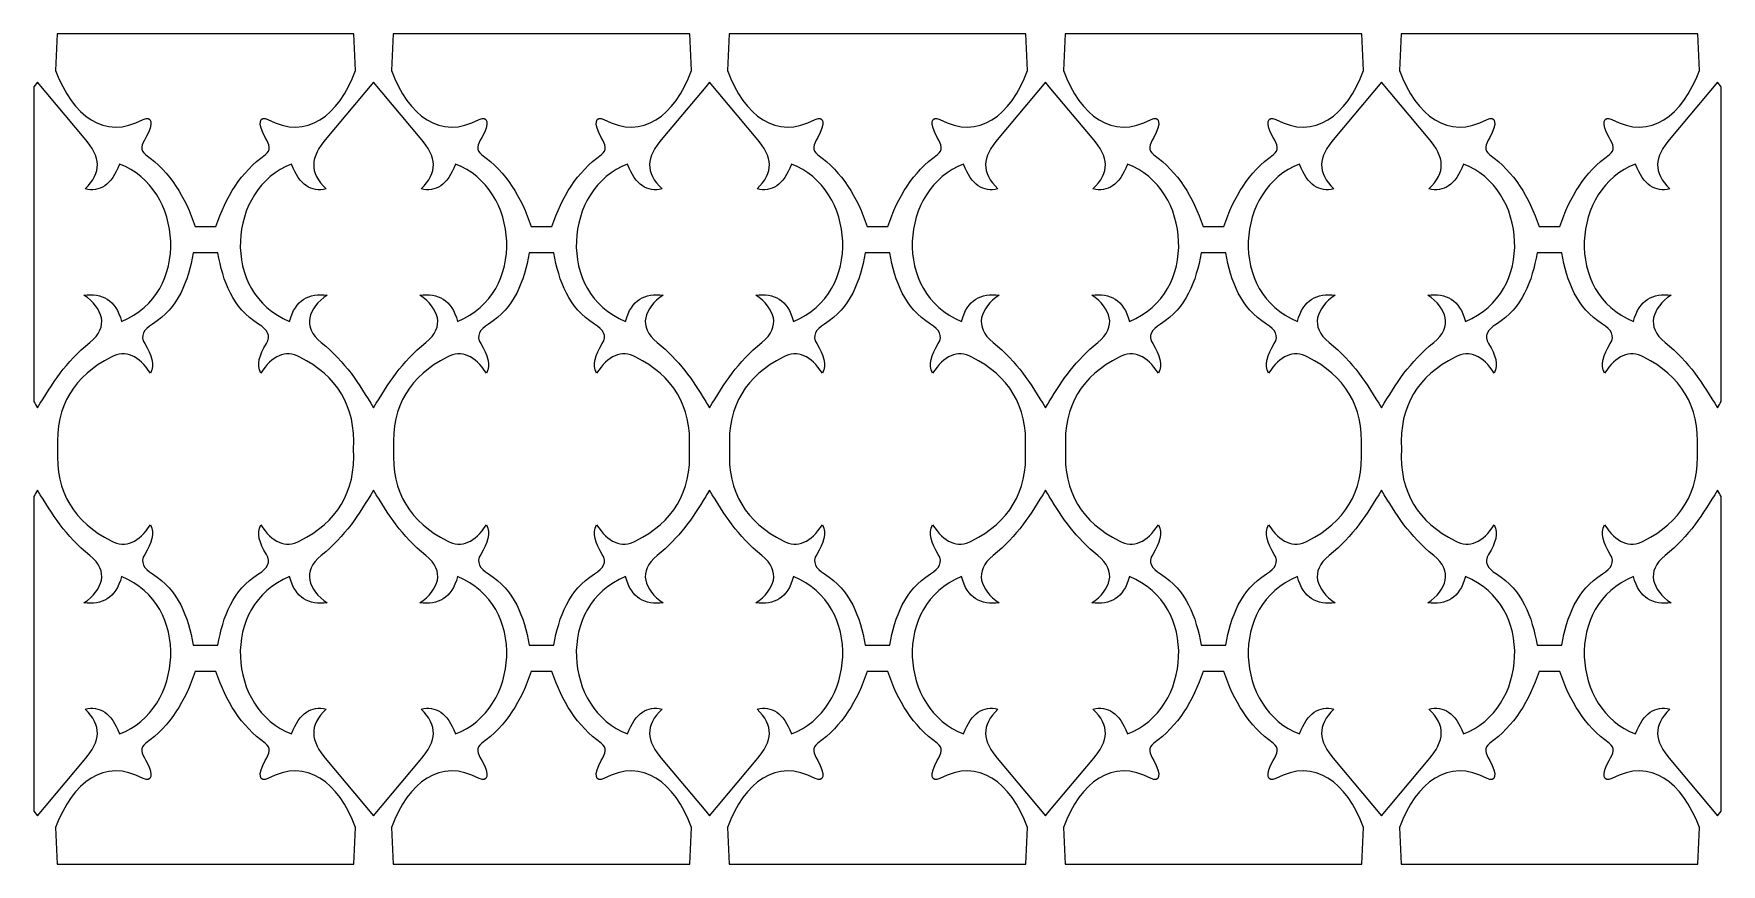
# Model space of a CAD drawing. Header units: millimetres. Extents: x -1200 to 1200, y -590 to 590.
import ezdxf

# ---------------------------------------------------------------- set-up
doc = ezdxf.new("R2010")
doc.units = ezdxf.units.MM
doc.header["$MEASUREMENT"] = 0
doc.layers.add('Layer 1', color=7, linetype='Continuous')

msp = doc.modelspace()

# ---------------------------------------------------------------- linework, layer by layer
at = {"layer": 'Layer 1', "color": 250, "lineweight": 20}
for points, knots in [([(-1168.9674, 537.7233), (-1168.9674, 537.7233), (-1166.8024, 589.9735), (-1166.8024, 589.9735), (-1166.8024, 589.9735), (-744.6057, 589.9735), (-744.6057, 589.9735), (-744.6057, 589.9735), (-742.4408, 537.7233), (-742.4408, 537.7233), (-766.7516, 473.0365), (-811.3668, 438.5594), (-867.0276, 468.0297), (-878.9623, 474.3487), (-882.4366, 462.7034), (-870.6919, 442.6865), (-864.8278, 432.6924), (-861.8279, 424.4429), (-870.6919, 418.1353), (-905.3791, 393.452), (-926.8335, 358.1604), (-941.0468, 315.9708), (-941.0468, 315.9708), (-955.7041, 315.9708), (-955.7041, 315.9708), (-955.7041, 315.9708), (-970.3613, 315.9708), (-970.3613, 315.9708), (-984.5746, 358.1604), (-1006.029, 393.452), (-1040.7162, 418.1353), (-1049.5802, 424.4429), (-1046.5803, 432.6924), (-1040.7162, 442.6865), (-1028.9715, 462.7034), (-1032.4458, 474.3487), (-1044.3806, 468.0297), (-1100.0414, 438.5594), (-1144.6566, 473.0365), (-1168.9674, 537.7233)], [0, 0, 0, 0, 0.076923077, 0.076923077, 0.076923077, 0.153846154, 0.153846154, 0.153846154, 0.230769231, 0.230769231, 0.230769231, 0.307692308, 0.307692308, 0.307692308, 0.384615385, 0.384615385, 0.384615385, 0.461538462, 0.461538462, 0.461538462, 0.538461538, 0.538461538, 0.538461538, 0.615384615, 0.615384615, 0.615384615, 0.692307692, 0.692307692, 0.692307692, 0.769230769, 0.769230769, 0.769230769, 0.846153846, 0.846153846, 0.846153846, 0.923076923, 0.923076923, 0.923076923, 1, 1, 1, 1]), ([(-691.1403, 537.7233), (-691.1403, 537.7233), (-688.9754, 589.9735), (-688.9754, 589.9735), (-688.9754, 589.9735), (-266.7787, 589.9735), (-266.7787, 589.9735), (-266.7787, 589.9735), (-264.6137, 537.7233), (-264.6137, 537.7233), (-288.9245, 473.0365), (-333.5397, 438.5594), (-389.2005, 468.0297), (-401.1353, 474.3487), (-404.6095, 462.7034), (-392.8649, 442.6865), (-387.0008, 432.6924), (-384.0009, 424.4429), (-392.8649, 418.1353), (-427.5521, 393.452), (-449.0064, 358.1604), (-463.2198, 315.9708), (-463.2198, 315.9708), (-477.877, 315.9708), (-477.877, 315.9708), (-477.877, 315.9708), (-492.5343, 315.9708), (-492.5343, 315.9708), (-506.7476, 358.1604), (-528.202, 393.452), (-562.8892, 418.1353), (-571.7531, 424.4429), (-568.7532, 432.6924), (-562.8892, 442.6865), (-551.1445, 462.7034), (-554.6187, 474.3487), (-566.5535, 468.0297), (-622.2143, 438.5594), (-666.8295, 473.0365), (-691.1403, 537.7233)], [0, 0, 0, 0, 0.076923077, 0.076923077, 0.076923077, 0.153846154, 0.153846154, 0.153846154, 0.230769231, 0.230769231, 0.230769231, 0.307692308, 0.307692308, 0.307692308, 0.384615385, 0.384615385, 0.384615385, 0.461538462, 0.461538462, 0.461538462, 0.538461538, 0.538461538, 0.538461538, 0.615384615, 0.615384615, 0.615384615, 0.692307692, 0.692307692, 0.692307692, 0.769230769, 0.769230769, 0.769230769, 0.846153846, 0.846153846, 0.846153846, 0.923076923, 0.923076923, 0.923076923, 1, 1, 1, 1]), ([(-213.3133, 537.7233), (-213.3133, 537.7233), (-211.1484, 589.9735), (-211.1484, 589.9735), (-211.1484, 589.9735), (211.0484, 589.9735), (211.0484, 589.9735), (211.0484, 589.9735), (213.2133, 537.7233), (213.2133, 537.7233), (188.9025, 473.0365), (144.2873, 438.5594), (88.6265, 468.0297), (76.6918, 474.3487), (73.2175, 462.7034), (84.9622, 442.6865), (90.8263, 432.6924), (93.8262, 424.4429), (84.9622, 418.1353), (50.275, 393.452), (28.8206, 358.1604), (14.6073, 315.9708), (14.6073, 315.9708), (-0.05, 315.9708), (-0.05, 315.9708), (-0.05, 315.9708), (-14.7073, 315.9708), (-14.7073, 315.9708), (-28.9205, 358.1604), (-50.375, 393.452), (-85.0622, 418.1353), (-93.9261, 424.4429), (-90.9262, 432.6924), (-85.0622, 442.6865), (-73.3174, 462.7034), (-76.7917, 474.3487), (-88.7265, 468.0297), (-144.3873, 438.5594), (-189.0025, 473.0365), (-213.3133, 537.7233)], [0, 0, 0, 0, 0.076923077, 0.076923077, 0.076923077, 0.153846154, 0.153846154, 0.153846154, 0.230769231, 0.230769231, 0.230769231, 0.307692308, 0.307692308, 0.307692308, 0.384615385, 0.384615385, 0.384615385, 0.461538462, 0.461538462, 0.461538462, 0.538461538, 0.538461538, 0.538461538, 0.615384615, 0.615384615, 0.615384615, 0.692307692, 0.692307692, 0.692307692, 0.769230769, 0.769230769, 0.769230769, 0.846153846, 0.846153846, 0.846153846, 0.923076923, 0.923076923, 0.923076923, 1, 1, 1, 1]), ([(264.5137, 537.7233), (264.5137, 537.7233), (266.6787, 589.9735), (266.6787, 589.9735), (266.6787, 589.9735), (688.8754, 589.9735), (688.8754, 589.9735), (688.8754, 589.9735), (691.0403, 537.7233), (691.0403, 537.7233), (666.7295, 473.0365), (622.1143, 438.5594), (566.4536, 468.0297), (554.5187, 474.3487), (551.0445, 462.7034), (562.7892, 442.6865), (568.6533, 432.6924), (571.6531, 424.4429), (562.7892, 418.1353), (528.102, 393.452), (506.6476, 358.1604), (492.4343, 315.9708), (492.4343, 315.9708), (477.777, 315.9708), (477.777, 315.9708), (477.777, 315.9708), (463.1198, 315.9708), (463.1198, 315.9708), (448.9064, 358.1604), (427.4521, 393.452), (392.7649, 418.1353), (383.9009, 424.4429), (386.9008, 432.6924), (392.7649, 442.6865), (404.5096, 462.7034), (401.0353, 474.3487), (389.1006, 468.0297), (333.4398, 438.5594), (288.8246, 473.0365), (264.5137, 537.7233)], [0, 0, 0, 0, 0.076923077, 0.076923077, 0.076923077, 0.153846154, 0.153846154, 0.153846154, 0.230769231, 0.230769231, 0.230769231, 0.307692308, 0.307692308, 0.307692308, 0.384615385, 0.384615385, 0.384615385, 0.461538462, 0.461538462, 0.461538462, 0.538461538, 0.538461538, 0.538461538, 0.615384615, 0.615384615, 0.615384615, 0.692307692, 0.692307692, 0.692307692, 0.769230769, 0.769230769, 0.769230769, 0.846153846, 0.846153846, 0.846153846, 0.923076923, 0.923076923, 0.923076923, 1, 1, 1, 1]), ([(742.3408, 537.7233), (742.3408, 537.7233), (744.5057, 589.9735), (744.5057, 589.9735), (744.5057, 589.9735), (1166.7025, 589.9735), (1166.7025, 589.9735), (1166.7025, 589.9735), (1168.8674, 537.7233), (1168.8674, 537.7233), (1144.5566, 473.0365), (1099.9414, 438.5594), (1044.2806, 468.0297), (1032.3458, 474.3487), (1028.8715, 462.7034), (1040.6163, 442.6865), (1046.4803, 432.6924), (1049.4802, 424.4429), (1040.6163, 418.1353), (1005.9291, 393.452), (984.4746, 358.1604), (970.2614, 315.9708), (970.2614, 315.9708), (955.6041, 315.9708), (955.6041, 315.9708), (955.6041, 315.9708), (940.9468, 315.9708), (940.9468, 315.9708), (926.7335, 358.1604), (905.2791, 393.452), (870.5919, 418.1353), (861.7279, 424.4429), (864.7278, 432.6924), (870.5919, 442.6865), (882.3366, 462.7034), (878.8623, 474.3487), (866.9276, 468.0297), (811.2668, 438.5594), (766.6516, 473.0365), (742.3408, 537.7233)], [0, 0, 0, 0, 0.076923077, 0.076923077, 0.076923077, 0.153846154, 0.153846154, 0.153846154, 0.230769231, 0.230769231, 0.230769231, 0.307692308, 0.307692308, 0.307692308, 0.384615385, 0.384615385, 0.384615385, 0.461538462, 0.461538462, 0.461538462, 0.538461538, 0.538461538, 0.538461538, 0.615384615, 0.615384615, 0.615384615, 0.692307692, 0.692307692, 0.692307692, 0.769230769, 0.769230769, 0.769230769, 0.846153846, 0.846153846, 0.846153846, 0.923076923, 0.923076923, 0.923076923, 1, 1, 1, 1]), ([(-1194.6176, 521.021), (-1194.6176, 521.021), (-1128.19, 442.139), (-1128.19, 442.139), (-1103.9448, 413.3481), (-1102.8943, 393.6596), (-1127.0495, 369.4197), (-1106.3689, 364.8884), (-1089.4685, 374.4682), (-1078.0923, 404.6718), (-986.8776, 370.7938), (-975.93, 220.7533), (-1075.1608, 181.3353), (-1083.5355, 212.5717), (-1102.99, 221.7516), (-1128.6599, 218.5581), (-1101.7932, 200.1628), (-1092.1458, 173.7685), (-1120.229, 151.2403), (-1154.9591, 123.3801), (-1173.5835, 93.3322), (-1194.6176, 58.5794), (-1196.4427, 61.5948), (-1198.2491, 64.5737), (-1200.05, 67.5198), (-1200.05, 67.5198), (-1200.05, 514.5701), (-1200.05, 514.5701), (-1200.05, 514.5701), (-1194.6176, 521.021), (-1194.6176, 521.021)], [0, 0, 0, 0, 0.1, 0.1, 0.1, 0.2, 0.2, 0.2, 0.3, 0.3, 0.3, 0.4, 0.4, 0.4, 0.5, 0.5, 0.5, 0.6, 0.6, 0.6, 0.7, 0.7, 0.7, 0.8, 0.8, 0.8, 0.9, 0.9, 0.9, 1, 1, 1, 1]), ([(-836.2473, 181.3353), (-935.4781, 220.7533), (-924.5306, 370.7938), (-833.3158, 404.6718), (-821.9397, 374.4682), (-805.0392, 364.8884), (-784.3587, 369.4197), (-808.5139, 393.6596), (-807.4634, 413.3481), (-783.2181, 442.139), (-783.2181, 442.139), (-716.7905, 521.021), (-716.7905, 521.021), (-716.7905, 521.021), (-650.3629, 442.139), (-650.3629, 442.139), (-626.1177, 413.3481), (-625.0672, 393.6596), (-649.2224, 369.4197), (-628.5419, 364.8884), (-611.6414, 374.4682), (-600.2653, 404.6718), (-509.0505, 370.7938), (-498.103, 220.7533), (-597.3338, 181.3353), (-605.7085, 212.5717), (-625.163, 221.7516), (-650.8328, 218.5581), (-623.9662, 200.1628), (-614.3188, 173.7685), (-642.402, 151.2403), (-677.132, 123.3801), (-695.7565, 93.3322), (-716.7905, 58.5794), (-737.8247, 93.3322), (-756.4491, 123.3801), (-791.1791, 151.2403), (-819.2623, 173.7685), (-809.6149, 200.1628), (-782.7483, 218.5581), (-808.4181, 221.7516), (-827.8726, 212.5717), (-836.2473, 181.3353)], [0, 0, 0, 0, 0.071428571, 0.071428571, 0.071428571, 0.142857143, 0.142857143, 0.142857143, 0.214285714, 0.214285714, 0.214285714, 0.285714286, 0.285714286, 0.285714286, 0.357142857, 0.357142857, 0.357142857, 0.428571429, 0.428571429, 0.428571429, 0.5, 0.5, 0.5, 0.571428571, 0.571428571, 0.571428571, 0.642857143, 0.642857143, 0.642857143, 0.714285714, 0.714285714, 0.714285714, 0.785714286, 0.785714286, 0.785714286, 0.857142857, 0.857142857, 0.857142857, 0.928571429, 0.928571429, 0.928571429, 1, 1, 1, 1]), ([(-358.4202, 181.3353), (-457.6511, 220.7533), (-446.7035, 370.7938), (-355.4888, 404.6718), (-344.1126, 374.4682), (-327.2122, 364.8884), (-306.5316, 369.4197), (-330.6868, 393.6596), (-329.6363, 413.3481), (-305.3911, 442.139), (-305.3911, 442.139), (-244.3959, 514.5701), (-244.3959, 514.5701), (-244.3959, 514.5701), (-238.9635, 521.021), (-238.9635, 521.021), (-238.9635, 521.021), (-172.5359, 442.139), (-172.5359, 442.139), (-148.2907, 413.3481), (-147.2401, 393.6596), (-171.3954, 369.4197), (-150.7148, 364.8884), (-133.8144, 374.4682), (-122.4382, 404.6718), (-31.2235, 370.7938), (-20.276, 220.7533), (-119.5067, 181.3353), (-127.8814, 212.5717), (-147.3359, 221.7516), (-173.0058, 218.5581), (-146.1391, 200.1628), (-136.4917, 173.7685), (-164.575, 151.2403), (-199.305, 123.3801), (-217.9294, 93.3322), (-238.9635, 58.5794), (-240.7886, 61.5948), (-242.5951, 64.5737), (-244.3959, 67.5203), (-263.3505, 98.5297), (-281.6352, 125.7972), (-313.352, 151.2403), (-341.4352, 173.7685), (-331.7879, 200.1628), (-304.9212, 218.5581), (-330.591, 221.7516), (-350.0456, 212.5717), (-358.4202, 181.3353)], [0, 0, 0, 0, 0.0625, 0.0625, 0.0625, 0.125, 0.125, 0.125, 0.1875, 0.1875, 0.1875, 0.25, 0.25, 0.25, 0.3125, 0.3125, 0.3125, 0.375, 0.375, 0.375, 0.4375, 0.4375, 0.4375, 0.5, 0.5, 0.5, 0.5625, 0.5625, 0.5625, 0.625, 0.625, 0.625, 0.6875, 0.6875, 0.6875, 0.75, 0.75, 0.75, 0.8125, 0.8125, 0.8125, 0.875, 0.875, 0.875, 0.9375, 0.9375, 0.9375, 1, 1, 1, 1]), ([(172.436, 442.139), (172.436, 442.139), (238.8636, 521.021), (238.8636, 521.021), (238.8636, 521.021), (244.2959, 514.5701), (244.2959, 514.5701), (244.2959, 514.5701), (305.2911, 442.139), (305.2911, 442.139), (329.5363, 413.3481), (330.5868, 393.6596), (306.4317, 369.4197), (327.1122, 364.8884), (344.0126, 374.4682), (355.3888, 404.6718), (446.6035, 370.7938), (457.5511, 220.7533), (358.3203, 181.3353), (349.9456, 212.5717), (330.4911, 221.7516), (304.8212, 218.5581), (331.6879, 200.1628), (341.3352, 173.7685), (313.252, 151.2403), (281.5352, 125.7972), (263.2505, 98.5297), (244.2959, 67.5198), (242.4951, 64.5737), (240.6886, 61.5948), (238.8636, 58.5794), (217.8294, 93.3322), (199.205, 123.3801), (164.475, 151.2403), (136.3918, 173.7685), (146.0392, 200.1628), (172.9058, 218.5581), (147.236, 221.7516), (127.7815, 212.5717), (119.4068, 181.3353), (20.176, 220.7533), (31.1235, 370.7938), (122.3382, 404.6718), (133.7144, 374.4682), (150.6149, 364.8884), (171.2954, 369.4197), (147.1402, 393.6596), (148.1907, 413.3481), (172.436, 442.139)], [0, 0, 0, 0, 0.0625, 0.0625, 0.0625, 0.125, 0.125, 0.125, 0.1875, 0.1875, 0.1875, 0.25, 0.25, 0.25, 0.3125, 0.3125, 0.3125, 0.375, 0.375, 0.375, 0.4375, 0.4375, 0.4375, 0.5, 0.5, 0.5, 0.5625, 0.5625, 0.5625, 0.625, 0.625, 0.625, 0.6875, 0.6875, 0.6875, 0.75, 0.75, 0.75, 0.8125, 0.8125, 0.8125, 0.875, 0.875, 0.875, 0.9375, 0.9375, 0.9375, 1, 1, 1, 1]), ([(597.2338, 181.3353), (498.003, 220.7533), (508.9505, 370.7938), (600.1653, 404.6718), (611.5415, 374.4682), (628.4419, 364.8884), (649.1224, 369.4197), (624.9672, 393.6596), (626.0177, 413.3481), (650.263, 442.139), (650.263, 442.139), (716.6905, 521.021), (716.6905, 521.021), (716.6905, 521.021), (783.1181, 442.139), (783.1181, 442.139), (807.3634, 413.3481), (808.4139, 393.6596), (784.2587, 369.4197), (804.9392, 364.8884), (821.8397, 374.4682), (833.2159, 404.6718), (924.4306, 370.7938), (935.3781, 220.7533), (836.1473, 181.3353), (827.7726, 212.5717), (808.3181, 221.7516), (782.6483, 218.5581), (809.5149, 200.1628), (819.1623, 173.7685), (791.0791, 151.2403), (756.3491, 123.3801), (737.7247, 93.3322), (716.6905, 58.5794), (695.6565, 93.3322), (677.0321, 123.3801), (642.302, 151.2403), (614.2188, 173.7685), (623.8662, 200.1628), (650.7329, 218.5581), (625.063, 221.7516), (605.6085, 212.5717), (597.2338, 181.3353)], [0, 0, 0, 0, 0.071428571, 0.071428571, 0.071428571, 0.142857143, 0.142857143, 0.142857143, 0.214285714, 0.214285714, 0.214285714, 0.285714286, 0.285714286, 0.285714286, 0.357142857, 0.357142857, 0.357142857, 0.428571429, 0.428571429, 0.428571429, 0.5, 0.5, 0.5, 0.571428571, 0.571428571, 0.571428571, 0.642857143, 0.642857143, 0.642857143, 0.714285714, 0.714285714, 0.714285714, 0.785714286, 0.785714286, 0.785714286, 0.857142857, 0.857142857, 0.857142857, 0.928571429, 0.928571429, 0.928571429, 1, 1, 1, 1]), ([(1128.09, 442.139), (1128.09, 442.139), (1194.5176, 521.021), (1194.5176, 521.021), (1194.5176, 521.021), (1199.95, 514.5701), (1199.95, 514.5701), (1199.95, 514.5701), (1199.95, 67.5198), (1199.95, 67.5198), (1198.1491, 64.5737), (1196.3427, 61.5948), (1194.5176, 58.5794), (1173.4835, 93.3322), (1154.8591, 123.3801), (1120.1291, 151.2403), (1092.0458, 173.7685), (1101.6932, 200.1628), (1128.5599, 218.5581), (1102.89, 221.7516), (1083.4355, 212.5717), (1075.0608, 181.3353), (975.8301, 220.7533), (986.7776, 370.7938), (1077.9923, 404.6718), (1089.3685, 374.4682), (1106.2689, 364.8884), (1126.9495, 369.4197), (1102.7943, 393.6596), (1103.8448, 413.3481), (1128.09, 442.139)], [0, 0, 0, 0, 0.1, 0.1, 0.1, 0.2, 0.2, 0.2, 0.3, 0.3, 0.3, 0.4, 0.4, 0.4, 0.5, 0.5, 0.5, 0.6, 0.6, 0.6, 0.7, 0.7, 0.7, 0.8, 0.8, 0.8, 0.9, 0.9, 0.9, 1, 1, 1, 1]), ([(-1031.189, 177.3754), (-994.2242, 200.5873), (-980.3075, 238.3198), (-973.2928, 278.748), (-973.2928, 278.748), (-955.7041, 278.748), (-955.7041, 278.748), (-955.7041, 278.748), (-938.1153, 278.748), (-938.1153, 278.748), (-931.1007, 238.3198), (-917.1839, 200.5873), (-880.2191, 177.3754), (-867.735, 169.5361), (-862.266, 161.1633), (-869.2262, 149.6564), (-878.9942, 133.5073), (-883.7798, 120.1071), (-877.2877, 107.6818), (-860.9596, 132.7507), (-842.3367, 141.2568), (-821.5901, 130.649), (-769.4865, 104.0083), (-741.5982, 61.7881), (-745.3722, -0.0266), (-741.5982, -61.8414), (-769.4865, -104.0616), (-821.5901, -130.7023), (-842.3367, -141.31), (-860.9596, -132.8039), (-877.2877, -107.735), (-883.7798, -120.1604), (-878.9942, -133.5606), (-869.2262, -149.7096), (-862.266, -161.2165), (-867.735, -169.5893), (-880.2191, -177.4287), (-917.1839, -200.6406), (-931.1007, -238.3731), (-938.1153, -278.8013), (-938.1153, -278.8013), (-955.7041, -278.8013), (-955.7041, -278.8013), (-955.7041, -278.8013), (-973.2928, -278.8013), (-973.2928, -278.8013), (-980.3075, -238.3731), (-994.2242, -200.6406), (-1031.189, -177.4287), (-1043.6731, -169.5893), (-1049.1421, -161.2165), (-1042.1819, -149.7096), (-1032.4139, -133.5606), (-1027.6283, -120.1604), (-1034.1205, -107.735), (-1050.4485, -132.8039), (-1069.0714, -141.31), (-1089.8181, -130.7023), (-1141.9216, -104.0616), (-1169.81, -61.8414), (-1166.0359, -0.0266), (-1169.81, 61.7881), (-1141.9216, 104.0083), (-1089.8181, 130.649), (-1069.0714, 141.2568), (-1050.4485, 132.7507), (-1034.1205, 107.6818), (-1027.6283, 120.1071), (-1032.4139, 133.5073), (-1042.1819, 149.6564), (-1049.1421, 161.1633), (-1043.6731, 169.5361), (-1031.189, 177.3754)], [0, 0, 0, 0, 0.041666667, 0.041666667, 0.041666667, 0.083333333, 0.083333333, 0.083333333, 0.125, 0.125, 0.125, 0.166666667, 0.166666667, 0.166666667, 0.208333333, 0.208333333, 0.208333333, 0.25, 0.25, 0.25, 0.291666667, 0.291666667, 0.291666667, 0.333333333, 0.333333333, 0.333333333, 0.375, 0.375, 0.375, 0.416666667, 0.416666667, 0.416666667, 0.458333333, 0.458333333, 0.458333333, 0.5, 0.5, 0.5, 0.541666667, 0.541666667, 0.541666667, 0.583333333, 0.583333333, 0.583333333, 0.625, 0.625, 0.625, 0.666666667, 0.666666667, 0.666666667, 0.708333333, 0.708333333, 0.708333333, 0.75, 0.75, 0.75, 0.791666667, 0.791666667, 0.791666667, 0.833333333, 0.833333333, 0.833333333, 0.875, 0.875, 0.875, 0.916666667, 0.916666667, 0.916666667, 0.958333333, 0.958333333, 0.958333333, 1, 1, 1, 1]), ([(-611.9911, -130.7023), (-664.0945, -104.0616), (-691.9829, -61.8414), (-688.2089, -0.0266), (-691.9829, 61.7881), (-664.0945, 104.0083), (-611.9911, 130.649), (-591.2444, 141.2568), (-572.6215, 132.7507), (-556.2934, 107.6818), (-549.8013, 120.1071), (-554.5869, 133.5073), (-564.3549, 149.6564), (-571.3151, 161.1633), (-565.846, 169.5361), (-553.362, 177.3754), (-516.3972, 200.5873), (-502.4804, 238.3198), (-495.4657, 278.748), (-495.4657, 278.748), (-477.877, 278.748), (-477.877, 278.748), (-477.877, 278.748), (-460.2883, 278.748), (-460.2883, 278.748), (-453.2736, 238.3198), (-439.3568, 200.5873), (-402.392, 177.3754), (-389.908, 169.5361), (-384.439, 161.1633), (-391.3991, 149.6564), (-401.1671, 133.5073), (-405.9528, 120.1071), (-399.4606, 107.6818), (-383.1326, 132.7507), (-364.5097, 141.2568), (-343.763, 130.649), (-291.6595, 104.0083), (-263.7712, 61.7881), (-267.5452, -0.0266), (-263.7712, -61.8414), (-291.6595, -104.0616), (-343.763, -130.7023), (-364.5097, -141.31), (-383.1326, -132.8039), (-399.4606, -107.735), (-405.9528, -120.1604), (-401.1671, -133.5606), (-391.3991, -149.7096), (-384.439, -161.2165), (-389.908, -169.5893), (-402.392, -177.4287), (-439.3568, -200.6406), (-453.2736, -238.3731), (-460.2883, -278.8013), (-460.2883, -278.8013), (-477.877, -278.8013), (-477.877, -278.8013), (-477.877, -278.8013), (-495.4657, -278.8013), (-495.4657, -278.8013), (-502.4804, -238.3731), (-516.3972, -200.6406), (-553.362, -177.4287), (-565.846, -169.5893), (-571.3151, -161.2165), (-564.3549, -149.7096), (-554.5869, -133.5606), (-549.8013, -120.1604), (-556.2934, -107.735), (-572.6215, -132.8039), (-591.2444, -141.31), (-611.9911, -130.7023)], [0, 0, 0, 0, 0.041666667, 0.041666667, 0.041666667, 0.083333333, 0.083333333, 0.083333333, 0.125, 0.125, 0.125, 0.166666667, 0.166666667, 0.166666667, 0.208333333, 0.208333333, 0.208333333, 0.25, 0.25, 0.25, 0.291666667, 0.291666667, 0.291666667, 0.333333333, 0.333333333, 0.333333333, 0.375, 0.375, 0.375, 0.416666667, 0.416666667, 0.416666667, 0.458333333, 0.458333333, 0.458333333, 0.5, 0.5, 0.5, 0.541666667, 0.541666667, 0.541666667, 0.583333333, 0.583333333, 0.583333333, 0.625, 0.625, 0.625, 0.666666667, 0.666666667, 0.666666667, 0.708333333, 0.708333333, 0.708333333, 0.75, 0.75, 0.75, 0.791666667, 0.791666667, 0.791666667, 0.833333333, 0.833333333, 0.833333333, 0.875, 0.875, 0.875, 0.916666667, 0.916666667, 0.916666667, 0.958333333, 0.958333333, 0.958333333, 1, 1, 1, 1]), ([(-86.5279, 149.6564), (-93.4881, 161.1633), (-88.019, 169.5361), (-75.5349, 177.3754), (-38.5702, 200.5873), (-24.6534, 238.3198), (-17.6387, 278.748), (-17.6387, 278.748), (-0.05, 278.748), (-0.05, 278.748), (-0.05, 278.748), (17.5388, 278.748), (17.5388, 278.748), (24.5534, 238.3198), (38.4702, 200.5873), (75.435, 177.3754), (87.919, 169.5361), (93.3881, 161.1633), (86.4279, 149.6564), (76.6599, 133.5073), (71.8743, 120.1071), (78.3664, 107.6818), (94.6944, 132.7507), (113.3174, 141.2568), (134.0641, 130.649), (186.1676, 104.0083), (214.0559, 61.7881), (210.2819, -0.0266), (214.0559, -61.8414), (186.1676, -104.0616), (134.0641, -130.7023), (113.3174, -141.31), (94.6944, -132.8039), (78.3664, -107.735), (71.8743, -120.1604), (76.6599, -133.5606), (86.4279, -149.7096), (93.3881, -161.2165), (87.919, -169.5893), (75.435, -177.4287), (38.4702, -200.6406), (24.5534, -238.3731), (17.5388, -278.8013), (17.5388, -278.8013), (-0.05, -278.8013), (-0.05, -278.8013), (-0.05, -278.8013), (-17.6387, -278.8013), (-17.6387, -278.8013), (-24.6534, -238.3731), (-38.5702, -200.6406), (-75.5349, -177.4287), (-88.019, -169.5893), (-93.4881, -161.2165), (-86.5279, -149.7096), (-76.7599, -133.5606), (-71.9742, -120.1604), (-78.4664, -107.735), (-94.7944, -132.8039), (-113.4174, -141.31), (-134.164, -130.7023), (-186.2675, -104.0616), (-214.1558, -61.8414), (-210.3818, -0.0266), (-214.1558, 61.7881), (-186.2675, 104.0083), (-134.164, 130.649), (-113.4174, 141.2568), (-94.7944, 132.7507), (-78.4664, 107.6818), (-71.9742, 120.1071), (-76.7599, 133.5073), (-86.5279, 149.6564)], [0, 0, 0, 0, 0.041666667, 0.041666667, 0.041666667, 0.083333333, 0.083333333, 0.083333333, 0.125, 0.125, 0.125, 0.166666667, 0.166666667, 0.166666667, 0.208333333, 0.208333333, 0.208333333, 0.25, 0.25, 0.25, 0.291666667, 0.291666667, 0.291666667, 0.333333333, 0.333333333, 0.333333333, 0.375, 0.375, 0.375, 0.416666667, 0.416666667, 0.416666667, 0.458333333, 0.458333333, 0.458333333, 0.5, 0.5, 0.5, 0.541666667, 0.541666667, 0.541666667, 0.583333333, 0.583333333, 0.583333333, 0.625, 0.625, 0.625, 0.666666667, 0.666666667, 0.666666667, 0.708333333, 0.708333333, 0.708333333, 0.75, 0.75, 0.75, 0.791666667, 0.791666667, 0.791666667, 0.833333333, 0.833333333, 0.833333333, 0.875, 0.875, 0.875, 0.916666667, 0.916666667, 0.916666667, 0.958333333, 0.958333333, 0.958333333, 1, 1, 1, 1]), ([(399.3607, 107.6818), (405.8528, 120.1071), (401.0671, 133.5073), (391.2991, 149.6564), (384.339, 161.1633), (389.808, 169.5361), (402.2921, 177.3754), (439.2568, 200.5873), (453.1737, 238.3198), (460.1883, 278.748), (460.1883, 278.748), (477.777, 278.748), (477.777, 278.748), (477.777, 278.748), (495.3657, 278.748), (495.3657, 278.748), (502.3805, 238.3198), (516.2972, 200.5873), (553.262, 177.3754), (565.746, 169.5361), (571.2151, 161.1633), (564.2549, 149.6564), (554.4869, 133.5073), (549.7013, 120.1071), (556.1934, 107.6818), (572.5215, 132.7507), (591.1444, 141.2568), (611.8911, 130.649), (663.9946, 104.0083), (691.8829, 61.7881), (688.1089, -0.0266), (691.8829, -61.8414), (663.9946, -104.0616), (611.8911, -130.7023), (591.1444, -141.31), (572.5215, -132.8039), (556.1934, -107.735), (549.7013, -120.1604), (554.4869, -133.5606), (564.2549, -149.7096), (571.2151, -161.2165), (565.746, -169.5893), (553.262, -177.4287), (516.2972, -200.6406), (502.3805, -238.3731), (495.3657, -278.8013), (495.3657, -278.8013), (477.777, -278.8013), (477.777, -278.8013), (477.777, -278.8013), (460.1883, -278.8013), (460.1883, -278.8013), (453.1737, -238.3731), (439.2568, -200.6406), (402.2921, -177.4287), (389.808, -169.5893), (384.339, -161.2165), (391.2991, -149.7096), (401.0671, -133.5606), (405.8528, -120.1604), (399.3607, -107.735), (383.0326, -132.8039), (364.4097, -141.31), (343.663, -130.7023), (291.5595, -104.0616), (263.6712, -61.8414), (267.4452, -0.0266), (263.6712, 61.7881), (291.5595, 104.0083), (343.663, 130.649), (364.4097, 141.2568), (383.0326, 132.7507), (399.3607, 107.6818)], [0, 0, 0, 0, 0.041666667, 0.041666667, 0.041666667, 0.083333333, 0.083333333, 0.083333333, 0.125, 0.125, 0.125, 0.166666667, 0.166666667, 0.166666667, 0.208333333, 0.208333333, 0.208333333, 0.25, 0.25, 0.25, 0.291666667, 0.291666667, 0.291666667, 0.333333333, 0.333333333, 0.333333333, 0.375, 0.375, 0.375, 0.416666667, 0.416666667, 0.416666667, 0.458333333, 0.458333333, 0.458333333, 0.5, 0.5, 0.5, 0.541666667, 0.541666667, 0.541666667, 0.583333333, 0.583333333, 0.583333333, 0.625, 0.625, 0.625, 0.666666667, 0.666666667, 0.666666667, 0.708333333, 0.708333333, 0.708333333, 0.75, 0.75, 0.75, 0.791666667, 0.791666667, 0.791666667, 0.833333333, 0.833333333, 0.833333333, 0.875, 0.875, 0.875, 0.916666667, 0.916666667, 0.916666667, 0.958333333, 0.958333333, 0.958333333, 1, 1, 1, 1]), ([(877.1877, 107.6818), (883.6798, 120.1071), (878.8942, 133.5073), (869.1262, 149.6564), (862.166, 161.1633), (867.6351, 169.5361), (880.1191, 177.3754), (917.0839, 200.5873), (931.0007, 238.3198), (938.0153, 278.748), (938.0153, 278.748), (955.6041, 278.748), (955.6041, 278.748), (955.6041, 278.748), (973.1928, 278.748), (973.1928, 278.748), (980.2075, 238.3198), (994.1243, 200.5873), (1031.089, 177.3754), (1043.5731, 169.5361), (1049.0422, 161.1633), (1042.082, 149.6564), (1032.314, 133.5073), (1027.5283, 120.1071), (1034.0205, 107.6818), (1050.3485, 132.7507), (1068.9715, 141.2568), (1089.7181, 130.649), (1141.8216, 104.0083), (1169.71, 61.7881), (1165.9359, -0.0266), (1169.71, -61.8414), (1141.8216, -104.0616), (1089.7181, -130.7023), (1068.9715, -141.31), (1050.3485, -132.8039), (1034.0205, -107.735), (1027.5283, -120.1604), (1032.314, -133.5606), (1042.082, -149.7096), (1049.0422, -161.2165), (1043.5731, -169.5893), (1031.089, -177.4287), (994.1243, -200.6406), (980.2075, -238.3731), (973.1928, -278.8013), (973.1928, -278.8013), (955.6041, -278.8013), (955.6041, -278.8013), (955.6041, -278.8013), (938.0153, -278.8013), (938.0153, -278.8013), (931.0007, -238.3731), (917.0839, -200.6406), (880.1191, -177.4287), (867.6351, -169.5893), (862.166, -161.2165), (869.1262, -149.7096), (878.8942, -133.5606), (883.6798, -120.1604), (877.1877, -107.735), (860.8597, -132.8039), (842.2367, -141.31), (821.4901, -130.7023), (769.3865, -104.0616), (741.4982, -61.8414), (745.2722, -0.0266), (741.4982, 61.7881), (769.3865, 104.0083), (821.4901, 130.649), (842.2367, 141.2568), (860.8597, 132.7507), (877.1877, 107.6818)], [0, 0, 0, 0, 0.041666667, 0.041666667, 0.041666667, 0.083333333, 0.083333333, 0.083333333, 0.125, 0.125, 0.125, 0.166666667, 0.166666667, 0.166666667, 0.208333333, 0.208333333, 0.208333333, 0.25, 0.25, 0.25, 0.291666667, 0.291666667, 0.291666667, 0.333333333, 0.333333333, 0.333333333, 0.375, 0.375, 0.375, 0.416666667, 0.416666667, 0.416666667, 0.458333333, 0.458333333, 0.458333333, 0.5, 0.5, 0.5, 0.541666667, 0.541666667, 0.541666667, 0.583333333, 0.583333333, 0.583333333, 0.625, 0.625, 0.625, 0.666666667, 0.666666667, 0.666666667, 0.708333333, 0.708333333, 0.708333333, 0.75, 0.75, 0.75, 0.791666667, 0.791666667, 0.791666667, 0.833333333, 0.833333333, 0.833333333, 0.875, 0.875, 0.875, 0.916666667, 0.916666667, 0.916666667, 0.958333333, 0.958333333, 0.958333333, 1, 1, 1, 1]), ([(-1200.05, -514.6233), (-1200.05, -514.6233), (-1200.05, -67.5734), (-1200.05, -67.5734), (-1198.2491, -64.6273), (-1196.4427, -61.648), (-1194.6176, -58.6327), (-1173.5835, -93.3855), (-1154.9591, -123.4333), (-1120.229, -151.2935), (-1092.1458, -173.8218), (-1101.7932, -200.2161), (-1128.6599, -218.6113), (-1102.99, -221.8048), (-1083.5355, -212.625), (-1075.1608, -181.3885), (-975.93, -220.8066), (-986.8776, -370.847), (-1078.0923, -404.725), (-1089.4685, -374.5214), (-1106.3689, -364.9417), (-1127.0495, -369.4729), (-1102.8943, -393.7128), (-1103.9448, -413.4014), (-1128.19, -442.1923), (-1128.19, -442.1923), (-1194.6176, -521.0743), (-1194.6176, -521.0743), (-1194.6176, -521.0743), (-1200.05, -514.6233), (-1200.05, -514.6233)], [0, 0, 0, 0, 0.1, 0.1, 0.1, 0.2, 0.2, 0.2, 0.3, 0.3, 0.3, 0.4, 0.4, 0.4, 0.5, 0.5, 0.5, 0.6, 0.6, 0.6, 0.7, 0.7, 0.7, 0.8, 0.8, 0.8, 0.9, 0.9, 0.9, 1, 1, 1, 1]), ([(-833.3158, -404.725), (-924.5306, -370.847), (-935.4781, -220.8066), (-836.2473, -181.3885), (-827.8726, -212.625), (-808.4181, -221.8048), (-782.7483, -218.6113), (-809.6149, -200.2161), (-819.2623, -173.8218), (-791.1791, -151.2935), (-756.4491, -123.4333), (-737.8247, -93.3855), (-716.7905, -58.6327), (-695.7565, -93.3855), (-677.132, -123.4333), (-642.402, -151.2935), (-614.3188, -173.8218), (-623.9662, -200.2161), (-650.8328, -218.6113), (-625.163, -221.8048), (-605.7085, -212.625), (-597.3338, -181.3885), (-498.103, -220.8066), (-509.0505, -370.847), (-600.2653, -404.725), (-611.6414, -374.5214), (-628.5419, -364.9417), (-649.2224, -369.4729), (-625.0672, -393.7128), (-626.1177, -413.4014), (-650.3629, -442.1923), (-650.3629, -442.1923), (-716.7905, -521.0743), (-716.7905, -521.0743), (-716.7905, -521.0743), (-783.2181, -442.1923), (-783.2181, -442.1923), (-807.4634, -413.4014), (-808.5139, -393.7128), (-784.3587, -369.4729), (-805.0392, -364.9417), (-821.9397, -374.5214), (-833.3158, -404.725)], [0, 0, 0, 0, 0.071428571, 0.071428571, 0.071428571, 0.142857143, 0.142857143, 0.142857143, 0.214285714, 0.214285714, 0.214285714, 0.285714286, 0.285714286, 0.285714286, 0.357142857, 0.357142857, 0.357142857, 0.428571429, 0.428571429, 0.428571429, 0.5, 0.5, 0.5, 0.571428571, 0.571428571, 0.571428571, 0.642857143, 0.642857143, 0.642857143, 0.714285714, 0.714285714, 0.714285714, 0.785714286, 0.785714286, 0.785714286, 0.857142857, 0.857142857, 0.857142857, 0.928571429, 0.928571429, 0.928571429, 1, 1, 1, 1]), ([(-355.4888, -404.725), (-446.7035, -370.847), (-457.6511, -220.8066), (-358.4202, -181.3885), (-350.0456, -212.625), (-330.591, -221.8048), (-304.9212, -218.6113), (-331.7879, -200.2161), (-341.4352, -173.8218), (-313.352, -151.2935), (-281.6352, -125.8505), (-263.3505, -98.5829), (-244.3959, -67.5734), (-242.5951, -64.6273), (-240.7886, -61.648), (-238.9635, -58.6327), (-217.9294, -93.3855), (-199.305, -123.4333), (-164.575, -151.2935), (-136.4917, -173.8218), (-146.1391, -200.2161), (-173.0058, -218.6113), (-147.3359, -221.8048), (-127.8814, -212.625), (-119.5067, -181.3885), (-20.276, -220.8066), (-31.2235, -370.847), (-122.4382, -404.725), (-133.8144, -374.5214), (-150.7148, -364.9417), (-171.3954, -369.4729), (-147.2401, -393.7128), (-148.2907, -413.4014), (-172.5359, -442.1923), (-172.5359, -442.1923), (-238.9635, -521.0743), (-238.9635, -521.0743), (-238.9635, -521.0743), (-244.3959, -514.6233), (-244.3959, -514.6233), (-244.3959, -514.6233), (-305.3911, -442.1923), (-305.3911, -442.1923), (-329.6363, -413.4014), (-330.6868, -393.7128), (-306.5316, -369.4729), (-327.2122, -364.9417), (-344.1126, -374.5214), (-355.4888, -404.725)], [0, 0, 0, 0, 0.0625, 0.0625, 0.0625, 0.125, 0.125, 0.125, 0.1875, 0.1875, 0.1875, 0.25, 0.25, 0.25, 0.3125, 0.3125, 0.3125, 0.375, 0.375, 0.375, 0.4375, 0.4375, 0.4375, 0.5, 0.5, 0.5, 0.5625, 0.5625, 0.5625, 0.625, 0.625, 0.625, 0.6875, 0.6875, 0.6875, 0.75, 0.75, 0.75, 0.8125, 0.8125, 0.8125, 0.875, 0.875, 0.875, 0.9375, 0.9375, 0.9375, 1, 1, 1, 1]), ([(238.8636, -521.0743), (238.8636, -521.0743), (172.436, -442.1923), (172.436, -442.1923), (148.1907, -413.4014), (147.1402, -393.7128), (171.2954, -369.4729), (150.6149, -364.9417), (133.7144, -374.5214), (122.3382, -404.725), (31.1235, -370.847), (20.176, -220.8066), (119.4068, -181.3885), (127.7815, -212.625), (147.236, -221.8048), (172.9058, -218.6113), (146.0392, -200.2161), (136.3918, -173.8218), (164.475, -151.2935), (199.205, -123.4333), (217.8294, -93.3855), (238.8636, -58.6327), (240.6886, -61.648), (242.4951, -64.6273), (244.2959, -67.5736), (263.2505, -98.5829), (281.5352, -125.8504), (313.252, -151.2935), (341.3352, -173.8218), (331.6879, -200.2161), (304.8212, -218.6113), (330.4911, -221.8048), (349.9456, -212.625), (358.3203, -181.3885), (457.5511, -220.8066), (446.6035, -370.847), (355.3888, -404.725), (344.0126, -374.5214), (327.1122, -364.9417), (306.4317, -369.4729), (330.5868, -393.7128), (329.5363, -413.4014), (305.2911, -442.1923), (305.2911, -442.1923), (244.2959, -514.6233), (244.2959, -514.6233), (244.2959, -514.6233), (238.8636, -521.0743), (238.8636, -521.0743)], [0, 0, 0, 0, 0.0625, 0.0625, 0.0625, 0.125, 0.125, 0.125, 0.1875, 0.1875, 0.1875, 0.25, 0.25, 0.25, 0.3125, 0.3125, 0.3125, 0.375, 0.375, 0.375, 0.4375, 0.4375, 0.4375, 0.5, 0.5, 0.5, 0.5625, 0.5625, 0.5625, 0.625, 0.625, 0.625, 0.6875, 0.6875, 0.6875, 0.75, 0.75, 0.75, 0.8125, 0.8125, 0.8125, 0.875, 0.875, 0.875, 0.9375, 0.9375, 0.9375, 1, 1, 1, 1]), ([(600.1653, -404.725), (508.9505, -370.847), (498.003, -220.8066), (597.2338, -181.3885), (605.6085, -212.625), (625.063, -221.8048), (650.7329, -218.6113), (623.8662, -200.2161), (614.2188, -173.8218), (642.302, -151.2935), (677.0321, -123.4333), (695.6565, -93.3855), (716.6905, -58.6327), (737.7247, -93.3855), (756.3491, -123.4333), (791.0791, -151.2935), (819.1623, -173.8218), (809.5149, -200.2161), (782.6483, -218.6113), (808.3181, -221.8048), (827.7726, -212.625), (836.1473, -181.3885), (935.3781, -220.8066), (924.4306, -370.847), (833.2159, -404.725), (821.8397, -374.5214), (804.9392, -364.9417), (784.2587, -369.4729), (808.4139, -393.7128), (807.3634, -413.4014), (783.1181, -442.1923), (783.1181, -442.1923), (716.6905, -521.0743), (716.6905, -521.0743), (716.6905, -521.0743), (650.263, -442.1923), (650.263, -442.1923), (626.0177, -413.4014), (624.9672, -393.7128), (649.1224, -369.4729), (628.4419, -364.9417), (611.5415, -374.5214), (600.1653, -404.725)], [0, 0, 0, 0, 0.071428571, 0.071428571, 0.071428571, 0.142857143, 0.142857143, 0.142857143, 0.214285714, 0.214285714, 0.214285714, 0.285714286, 0.285714286, 0.285714286, 0.357142857, 0.357142857, 0.357142857, 0.428571429, 0.428571429, 0.428571429, 0.5, 0.5, 0.5, 0.571428571, 0.571428571, 0.571428571, 0.642857143, 0.642857143, 0.642857143, 0.714285714, 0.714285714, 0.714285714, 0.785714286, 0.785714286, 0.785714286, 0.857142857, 0.857142857, 0.857142857, 0.928571429, 0.928571429, 0.928571429, 1, 1, 1, 1]), ([(1194.5176, -521.0743), (1194.5176, -521.0743), (1128.09, -442.1923), (1128.09, -442.1923), (1103.8448, -413.4014), (1102.7943, -393.7128), (1126.9495, -369.4729), (1106.2689, -364.9417), (1089.3685, -374.5214), (1077.9923, -404.725), (986.7776, -370.847), (975.8301, -220.8066), (1075.0608, -181.3885), (1083.4355, -212.625), (1102.89, -221.8048), (1128.5599, -218.6113), (1101.6932, -200.2161), (1092.0458, -173.8218), (1120.1291, -151.2935), (1154.8591, -123.4333), (1173.4835, -93.3855), (1194.5176, -58.6327), (1196.3427, -61.648), (1198.1491, -64.6273), (1199.95, -67.5734), (1199.95, -67.5734), (1199.95, -514.6233), (1199.95, -514.6233), (1199.95, -514.6233), (1194.5176, -521.0743), (1194.5176, -521.0743)], [0, 0, 0, 0, 0.1, 0.1, 0.1, 0.2, 0.2, 0.2, 0.3, 0.3, 0.3, 0.4, 0.4, 0.4, 0.5, 0.5, 0.5, 0.6, 0.6, 0.6, 0.7, 0.7, 0.7, 0.8, 0.8, 0.8, 0.9, 0.9, 0.9, 1, 1, 1, 1]), ([(-867.0276, -468.0829), (-811.3668, -438.6126), (-766.7516, -473.0898), (-742.4408, -537.7766), (-742.4408, -537.7766), (-744.6057, -590.0267), (-744.6057, -590.0267), (-744.6057, -590.0267), (-1166.8024, -590.0267), (-1166.8024, -590.0267), (-1166.8024, -590.0267), (-1168.9674, -537.7766), (-1168.9674, -537.7766), (-1144.6566, -473.0898), (-1100.0414, -438.6126), (-1044.3806, -468.0829), (-1032.4458, -474.4019), (-1028.9715, -462.7566), (-1040.7162, -442.7398), (-1046.5803, -432.7456), (-1049.5802, -424.4961), (-1040.7162, -418.1886), (-1006.029, -393.5053), (-984.5746, -358.2136), (-970.3613, -316.024), (-970.3613, -316.024), (-955.7041, -316.024), (-955.7041, -316.024), (-955.7041, -316.024), (-941.0468, -316.024), (-941.0468, -316.024), (-926.8335, -358.2136), (-905.3791, -393.5053), (-870.6919, -418.1886), (-861.8279, -424.4961), (-864.8278, -432.7456), (-870.6919, -442.7398), (-882.4366, -462.7566), (-878.9623, -474.4019), (-867.0276, -468.0829)], [0, 0, 0, 0, 0.076923077, 0.076923077, 0.076923077, 0.153846154, 0.153846154, 0.153846154, 0.230769231, 0.230769231, 0.230769231, 0.307692308, 0.307692308, 0.307692308, 0.384615385, 0.384615385, 0.384615385, 0.461538462, 0.461538462, 0.461538462, 0.538461538, 0.538461538, 0.538461538, 0.615384615, 0.615384615, 0.615384615, 0.692307692, 0.692307692, 0.692307692, 0.769230769, 0.769230769, 0.769230769, 0.846153846, 0.846153846, 0.846153846, 0.923076923, 0.923076923, 0.923076923, 1, 1, 1, 1]), ([(-477.877, -316.024), (-477.877, -316.024), (-463.2198, -316.024), (-463.2198, -316.024), (-449.0064, -358.2136), (-427.5521, -393.5053), (-392.8649, -418.1886), (-384.0009, -424.4961), (-387.0008, -432.7456), (-392.8649, -442.7398), (-404.6095, -462.7566), (-401.1353, -474.4019), (-389.2005, -468.0829), (-333.5397, -438.6126), (-288.9245, -473.0898), (-264.6137, -537.7766), (-264.6137, -537.7766), (-266.7787, -590.0267), (-266.7787, -590.0267), (-266.7787, -590.0267), (-688.9754, -590.0267), (-688.9754, -590.0267), (-688.9754, -590.0267), (-691.1403, -537.7766), (-691.1403, -537.7766), (-666.8295, -473.0898), (-622.2143, -438.6126), (-566.5535, -468.0829), (-554.6187, -474.4019), (-551.1445, -462.7566), (-562.8892, -442.7398), (-568.7532, -432.7456), (-571.7531, -424.4961), (-562.8892, -418.1886), (-528.202, -393.5053), (-506.7476, -358.2136), (-492.5343, -316.024), (-492.5343, -316.024), (-477.877, -316.024), (-477.877, -316.024)], [0, 0, 0, 0, 0.076923077, 0.076923077, 0.076923077, 0.153846154, 0.153846154, 0.153846154, 0.230769231, 0.230769231, 0.230769231, 0.307692308, 0.307692308, 0.307692308, 0.384615385, 0.384615385, 0.384615385, 0.461538462, 0.461538462, 0.461538462, 0.538461538, 0.538461538, 0.538461538, 0.615384615, 0.615384615, 0.615384615, 0.692307692, 0.692307692, 0.692307692, 0.769230769, 0.769230769, 0.769230769, 0.846153846, 0.846153846, 0.846153846, 0.923076923, 0.923076923, 0.923076923, 1, 1, 1, 1]), ([(-85.0622, -418.1886), (-50.375, -393.5053), (-28.9205, -358.2136), (-14.7073, -316.024), (-14.7073, -316.024), (-0.05, -316.024), (-0.05, -316.024), (-0.05, -316.024), (14.6073, -316.024), (14.6073, -316.024), (28.8206, -358.2136), (50.275, -393.5053), (84.9622, -418.1886), (93.8262, -424.4961), (90.8263, -432.7456), (84.9622, -442.7398), (73.2175, -462.7566), (76.6918, -474.4019), (88.6265, -468.0829), (144.2873, -438.6126), (188.9025, -473.0898), (213.2133, -537.7766), (213.2133, -537.7766), (211.0484, -590.0267), (211.0484, -590.0267), (211.0484, -590.0267), (-211.1484, -590.0267), (-211.1484, -590.0267), (-211.1484, -590.0267), (-213.3133, -537.7766), (-213.3133, -537.7766), (-189.0025, -473.0898), (-144.3873, -438.6126), (-88.7265, -468.0829), (-76.7917, -474.4019), (-73.3174, -462.7566), (-85.0622, -442.7398), (-90.9262, -432.7456), (-93.9261, -424.4961), (-85.0622, -418.1886)], [0, 0, 0, 0, 0.076923077, 0.076923077, 0.076923077, 0.153846154, 0.153846154, 0.153846154, 0.230769231, 0.230769231, 0.230769231, 0.307692308, 0.307692308, 0.307692308, 0.384615385, 0.384615385, 0.384615385, 0.461538462, 0.461538462, 0.461538462, 0.538461538, 0.538461538, 0.538461538, 0.615384615, 0.615384615, 0.615384615, 0.692307692, 0.692307692, 0.692307692, 0.769230769, 0.769230769, 0.769230769, 0.846153846, 0.846153846, 0.846153846, 0.923076923, 0.923076923, 0.923076923, 1, 1, 1, 1]), ([(392.7649, -418.1886), (427.4521, -393.5053), (448.9064, -358.2136), (463.1198, -316.024), (463.1198, -316.024), (477.777, -316.024), (477.777, -316.024), (477.777, -316.024), (492.4343, -316.024), (492.4343, -316.024), (506.6476, -358.2136), (528.102, -393.5053), (562.7892, -418.1886), (571.6531, -424.4961), (568.6533, -432.7456), (562.7892, -442.7398), (551.0445, -462.7566), (554.5187, -474.4019), (566.4536, -468.0829), (622.1143, -438.6126), (666.7295, -473.0898), (691.0403, -537.7766), (691.0403, -537.7766), (688.8754, -590.0267), (688.8754, -590.0267), (688.8754, -590.0267), (266.6787, -590.0267), (266.6787, -590.0267), (266.6787, -590.0267), (264.5137, -537.7766), (264.5137, -537.7766), (288.8246, -473.0898), (333.4398, -438.6126), (389.1006, -468.0829), (401.0353, -474.4019), (404.5096, -462.7566), (392.7649, -442.7398), (386.9008, -432.7456), (383.9009, -424.4961), (392.7649, -418.1886)], [0, 0, 0, 0, 0.076923077, 0.076923077, 0.076923077, 0.153846154, 0.153846154, 0.153846154, 0.230769231, 0.230769231, 0.230769231, 0.307692308, 0.307692308, 0.307692308, 0.384615385, 0.384615385, 0.384615385, 0.461538462, 0.461538462, 0.461538462, 0.538461538, 0.538461538, 0.538461538, 0.615384615, 0.615384615, 0.615384615, 0.692307692, 0.692307692, 0.692307692, 0.769230769, 0.769230769, 0.769230769, 0.846153846, 0.846153846, 0.846153846, 0.923076923, 0.923076923, 0.923076923, 1, 1, 1, 1]), ([(870.5919, -442.7398), (864.7278, -432.7456), (861.7279, -424.4961), (870.5919, -418.1886), (905.2791, -393.5053), (926.7335, -358.2136), (940.9468, -316.024), (940.9468, -316.024), (955.6041, -316.024), (955.6041, -316.024), (955.6041, -316.024), (970.2614, -316.024), (970.2614, -316.024), (984.4746, -358.2136), (1005.9291, -393.5053), (1040.6163, -418.1886), (1049.4802, -424.4961), (1046.4803, -432.7456), (1040.6163, -442.7398), (1028.8715, -462.7566), (1032.3458, -474.4019), (1044.2806, -468.0829), (1099.9414, -438.6126), (1144.5566, -473.0898), (1168.8674, -537.7766), (1168.8674, -537.7766), (1166.7025, -590.0267), (1166.7025, -590.0267), (1166.7025, -590.0267), (744.5057, -590.0267), (744.5057, -590.0267), (744.5057, -590.0267), (742.3408, -537.7766), (742.3408, -537.7766), (766.6516, -473.0898), (811.2668, -438.6126), (866.9276, -468.0829), (878.8623, -474.4019), (882.3366, -462.7566), (870.5919, -442.7398)], [0, 0, 0, 0, 0.076923077, 0.076923077, 0.076923077, 0.153846154, 0.153846154, 0.153846154, 0.230769231, 0.230769231, 0.230769231, 0.307692308, 0.307692308, 0.307692308, 0.384615385, 0.384615385, 0.384615385, 0.461538462, 0.461538462, 0.461538462, 0.538461538, 0.538461538, 0.538461538, 0.615384615, 0.615384615, 0.615384615, 0.692307692, 0.692307692, 0.692307692, 0.769230769, 0.769230769, 0.769230769, 0.846153846, 0.846153846, 0.846153846, 0.923076923, 0.923076923, 0.923076923, 1, 1, 1, 1])]:
    msp.add_open_spline(points, degree=3, knots=knots, dxfattribs=at)

doc.saveas('drawing.dxf')
